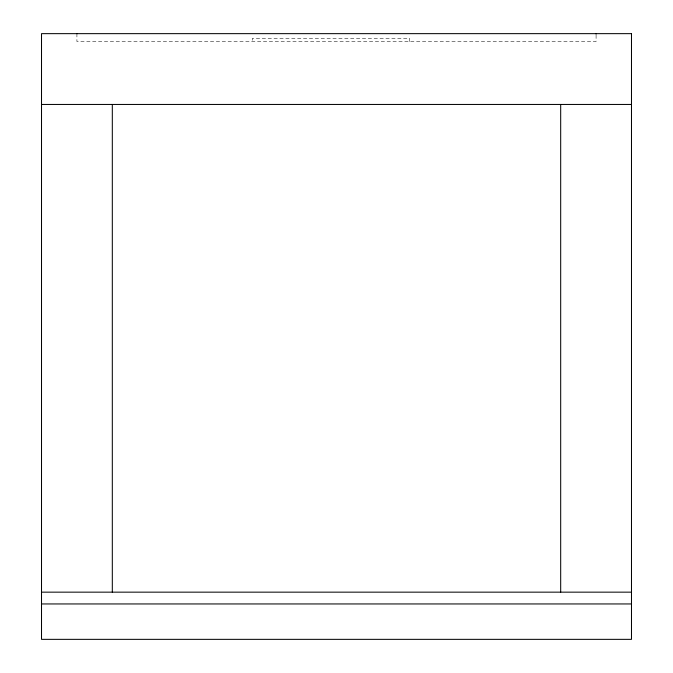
<?xml version="1.0" encoding="UTF-8"?>
<svg xmlns="http://www.w3.org/2000/svg" width="673" height="673" viewBox="0 0 673 673"><rect width="100%" height="100%" fill="white"/><g stroke="black" fill="none" stroke-linecap="round" stroke-linejoin="round"><path stroke-width="0.5" stroke-dasharray="3.37 2.52" d="M596.085 35.122L596.085 41.516L76.915 41.516L76.915 35.122M409.655 41.516L409.655 38.369L252.333 38.369L252.333 41.516"/><path stroke-width="1.01" d="M41.516 104.45L631.484 104.45M41.516 592.156L631.484 592.156M41.516 603.95L631.484 603.95M596.085 33.65L596.085 34.138M560.685 104.45L560.685 592.156M112.315 104.45L112.315 592.156M76.915 33.65L76.915 34.138M631.484 33.65L41.516 33.65L41.516 639.35L631.484 639.35L631.484 33.65"/></g></svg>
